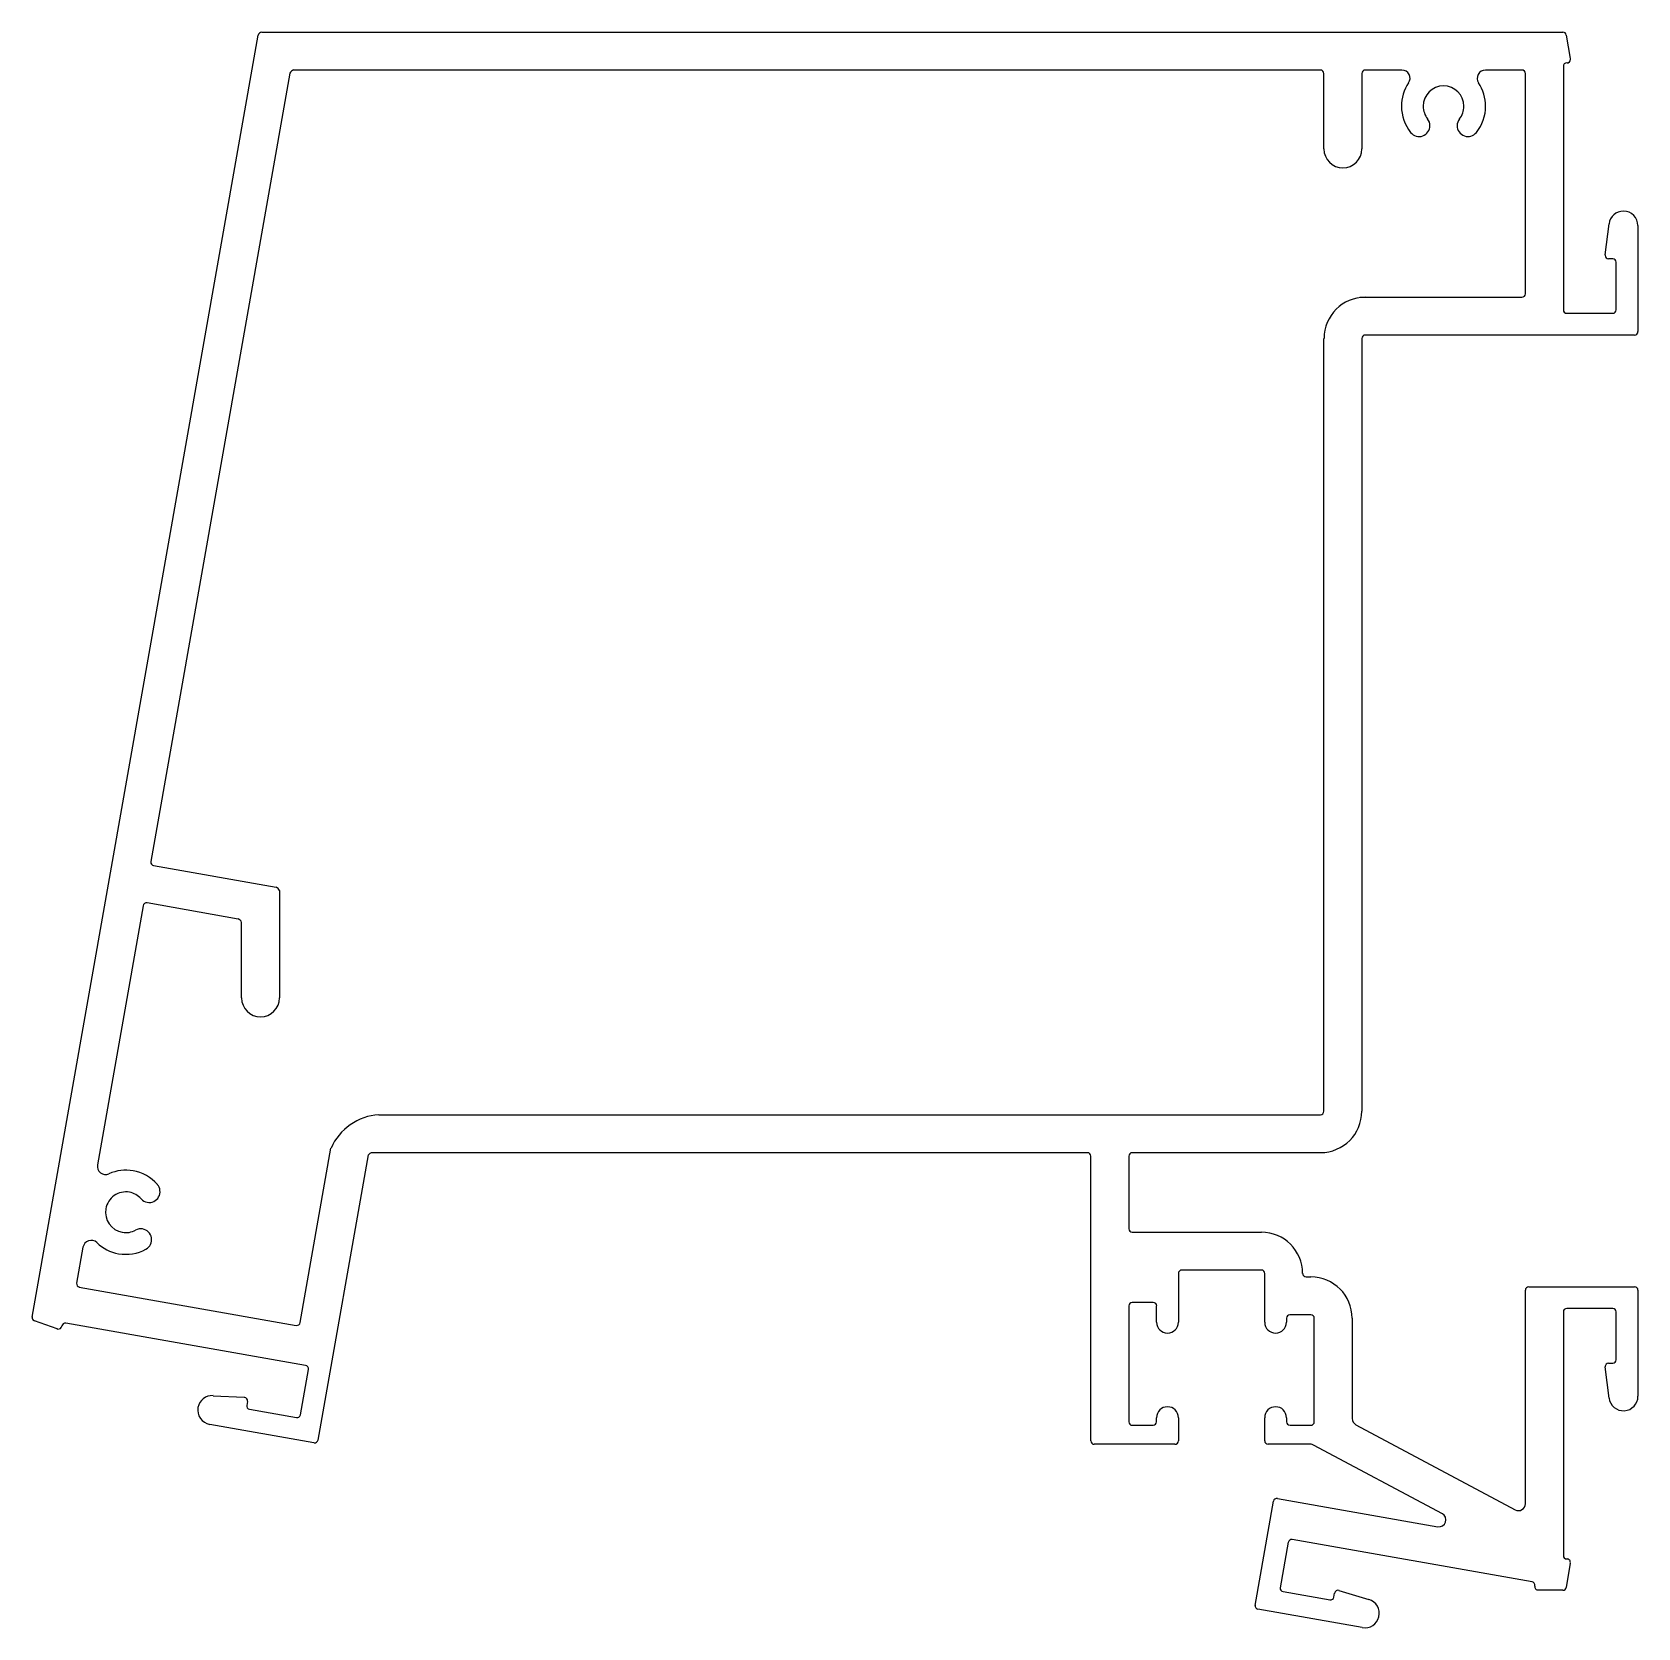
# Model space of a CAD drawing. Header units: inches. Extents: x -40 to 78, y 1 to 119.
import ezdxf

# ---------------------------------------------------------------- set-up
doc = ezdxf.new("R2010")
doc.units = ezdxf.units.IN
doc.header["$MEASUREMENT"] = 0

msp = doc.modelspace()

# ---------------------------------------------------------------- linework, layer by layer
at = {"color": 6, "lineweight": -2}
for p, q in [((-40.27, 23.93), (-23.61, 118.39)), ((-23.33, 118.62), (72.58, 118.62)), ((72.83, 118.41), (73.12, 116.67)), ((72.61, 116.1), (72.61, 98.15)), ((72.88, 116.35), (72.86, 116.35)), ((75.7, 102.2), (75.98, 104.49)), ((78.11, 104.36), (78.11, 96.55)), ((76.25, 101.92), (75.95, 101.92)), ((76.5, 98.15), (76.5, 101.66)), ((72.86, 97.9), (76.25, 97.9)), ((57.76, 96.05), (57.76, 39.09)), ((77.86, 96.3), (58.01, 96.3)), ((-15.49, 35.87), (-19.2, 14.86)), ((37.53, 36.04), (-15.2, 36.04)), ((37.78, 14.8), (37.78, 35.79)), ((40.58, 35.79), (40.58, 30.44)), ((54.71, 36.04), (40.83, 36.04)), ((40.83, 30.19), (50.35, 30.19)), ((50.35, 27.39), (44.48, 27.39)), ((44.23, 27.14), (44.23, 23.54)), ((50.6, 23.54), (50.6, 27.14)), ((53.39, 27.14), (53.39, 27.14)), ((53.65, 26.89), (54, 26.89)), ((70.06, 26.15), (77.86, 26.15)), ((42.38, 25), (40.83, 25)), ((69.81, 10.17), (69.81, 25.9)), ((78.11, 25.9), (78.11, 18.09)), ((40.58, 24.75), (40.58, 16.2)), ((42.63, 23.54), (42.63, 24.75)), ((52.2, 23.84), (52.2, 23.54)), ((54, 24.09), (52.45, 24.09)), ((54.25, 16.2), (54.25, 23.84)), ((57.05, 23.84), (57.05, 16.44)), ((72.61, 24.3), (72.61, 6.35)), ((76.25, 24.55), (72.86, 24.55)), ((76.5, 20.78), (76.5, 24.3)), ((-38.43, 23.06), (-40.1, 23.65)), ((-38.08, 23.27), (-38.08, 23.25)), ((-20.11, 20.35), (-37.79, 23.47)), ((75.98, 17.96), (75.7, 20.25)), ((75.95, 20.53), (76.25, 20.53)), ((-20.49, 16.72), (-19.9, 20.06)), ((-26.93, 18.13), (-24.63, 18.01)), ((-24.4, 17.71), (-24.45, 17.42)), ((-24.25, 17.13), (-20.78, 16.52)), ((-19.49, 14.66), (-27.18, 16.02)), ((40.83, 15.95), (42.37, 15.95)), ((42.63, 16.21), (42.63, 16.51)), ((44.23, 16.51), (44.23, 14.8)), ((50.6, 14.81), (50.6, 16.51)), ((52.2, 16.51), (52.2, 16.21)), ((52.46, 15.95), (54, 15.95)), ((57.32, 15.99), (69.06, 9.72)), ((43.98, 14.55), (38.03, 14.55)), ((53.96, 14.55), (50.85, 14.55)), ((63.69, 9.43), (54.2, 14.49)), ((49.89, 2.68), (51.24, 10.36)), ((51.53, 10.56), (63.36, 8.47)), ((52.33, 7.33), (51.74, 3.98)), ((70.3, 4.41), (52.62, 7.53)), ((72.86, 6.1), (72.88, 6.1)), ((73.12, 5.78), (72.82, 3.99)), ((51.95, 3.69), (55.41, 3.08)), ((55.7, 3.29), (55.75, 3.58)), ((56.07, 3.78), (58.28, 3.1)), ((70.5, 4.1), (70.51, 4.12)), ((72.58, 3.79), (70.77, 3.81)), ((57.78, 1.04), (50.09, 2.39))]:
    msp.add_line(p, q, dxfattribs=at)
at = {"color": 0, "lineweight": -2}
for p, q in [((-21.27, 115.6), (-31.51, 57.49)), ((54.71, 115.83), (-20.99, 115.83)), ((54.96, 110.02), (54.96, 115.58)), ((57.76, 115.58), (57.76, 110.02)), ((60.7, 115.83), (58.01, 115.83)), ((69.56, 115.83), (66.87, 115.83)), ((69.81, 99.34), (69.81, 115.58)), ((57.61, 99.09), (69.56, 99.09)), ((54.96, 39.09), (54.96, 96.05)), ((-31.31, 57.2), (-22.29, 55.61)), ((-22.04, 55.36), (-22.04, 47.45)), ((-32.08, 54.24), (-35.45, 35.15)), ((-25.08, 53.26), (-31.79, 54.45)), ((-24.83, 47.45), (-24.83, 53.01)), ((-14.71, 38.84), (54.71, 38.84)), ((-20.51, 23.52), (-18.24, 36.38)), ((-36.52, 29.07), (-36.99, 26.42)), ((-36.79, 26.13), (-20.8, 23.31))]:
    msp.add_line(p, q, dxfattribs=at)
at = {"color": 6, "lineweight": -2}
for centre, radius, start, end in [((-23.26, 118.25), 0.382, 101.9009, 158.5688), ((72.58, 118.37), 0.25, 9.4443, 90.0001), ((72.86, 116.1), 0.25, 90, 180), ((72.88, 116.6), 0.25, 270.0001, 0), ((72.88, 116.6), 0.25, 0, 15), ((77.04, 104.36), 1.07, 90, 173), ((77.04, 104.36), 1.07, 0, 90), ((75.95, 102.17), 0.251, 172.9999, 180), ((75.95, 102.17), 0.251, 180, 269.9999), ((76.25, 101.66), 0.251, 360, 90), ((72.86, 98.15), 0.25, 180, 270), ((76.25, 98.15), 0.251, 270, 0), ((58.01, 96.05), 0.25, 90, 180), ((77.86, 96.55), 0.25, 270, 0), ((54.71, 39.09), 3.04, 270, 360), ((-15.17, 35.66), 0.381, 94.1428, 147.4212), ((37.53, 35.79), 0.25, 360, 90), ((40.83, 35.79), 0.25, 90, 180.0001), ((40.83, 30.44), 0.254, 180, 270), ((50.35, 27.14), 3.04, 0, 90), ((44.48, 27.14), 0.25, 90, 180), ((50.35, 27.14), 0.25, 360, 90), ((53.65, 27.14), 0.254, 180, 270), ((54, 23.84), 3.04, 360, 90), ((70.06, 25.9), 0.25, 90, 180), ((77.86, 25.9), 0.25, 360, 90), ((40.83, 24.75), 0.251, 90, 180), ((42.38, 24.75), 0.251, 360, 90), ((-40.02, 23.89), 0.25, 169.9999, 250.5557), ((52.45, 23.84), 0.251, 90, 180), ((54, 23.84), 0.251, 360, 90), ((72.86, 24.3), 0.25, 90, 180), ((76.25, 24.3), 0.251, 360, 90), ((-38.33, 23.29), 0.25, 245, 260), ((-38.33, 23.29), 0.25, 260, 349.9999), ((-37.83, 23.23), 0.25, 80, 170), ((43.43, 23.54), 0.802, 180, 0), ((51.4, 23.54), 0.802, 180, 0), ((-20.15, 20.11), 0.25, 350, 80), ((75.95, 20.28), 0.251, 90.0001, 187.0001), ((76.25, 20.78), 0.251, 270, 0), ((-26.99, 17.07), 1.07, 87, 170), ((-24.64, 17.76), 0.251, 80, 87.0001), ((-24.64, 17.76), 0.251, 350.0001, 80), ((77.04, 18.09), 1.07, 187, 360), ((-26.99, 17.07), 1.07, 170, 260), ((-24.2, 17.38), 0.251, 170, 260), ((-20.74, 16.76), 0.251, 260, 350), ((43.43, 16.51), 0.802, 0, 180), ((51.4, 16.51), 0.802, 0, 180), ((40.83, 16.2), 0.251, 180, 270), ((42.37, 16.21), 0.254, 270, 360), ((52.46, 16.21), 0.254, 180, 270), ((54, 16.2), 0.251, 270, 0), ((57.56, 16.44), 0.51, 180, 241.8941), ((-19.44, 14.91), 0.25, 260, 350), ((38.03, 14.8), 0.251, 180, 270), ((43.98, 14.8), 0.25, 270, 0), ((50.85, 14.81), 0.254, 180, 270), ((53.96, 14.04), 0.51, 61.8941, 90), ((51.49, 10.31), 0.25, 80, 170), ((69.3, 10.17), 0.51, 241.8941, 0), ((63.45, 8.98), 0.51, 260, 61.8941), ((52.58, 7.28), 0.25, 80, 170), ((72.86, 6.35), 0.25, 180, 270), ((72.88, 5.85), 0.25, 345, 89.9999), ((51.99, 3.94), 0.251, 170, 260), ((56, 3.54), 0.251, 72.9999, 169.9999), ((70.26, 4.17), 0.25, 350, 80), ((70.75, 4.06), 0.25, 170.0001, 275), ((72.59, 4.03), 0.241, 268.7949, 351.2051), ((50.14, 2.64), 0.25, 170, 260), ((55.45, 3.33), 0.251, 260, 350), ((57.97, 2.09), 1.07, 260, 73)]:
    msp.add_arc(centre, radius, start, end, dxfattribs=at)
at = {"color": 0, "lineweight": -2}
for centre, radius, start, end in [((-20.91, 115.46), 0.382, 101.9009, 158.5688), ((54.71, 115.58), 0.25, 360, 90), ((58.01, 115.58), 0.25, 90, 180), ((63.78, 113.16), 3.1, 146.2766, 180), ((60.7, 115.22), 0.609, 326.2766, 90), ((66.87, 115.22), 0.609, 90, 213.7234), ((63.78, 113.16), 3.1, 360, 33.7234), ((69.56, 115.58), 0.25, 360, 90), ((63.78, 113.16), 1.5, 90, 180), ((63.78, 113.16), 1.5, 0, 90), ((63.78, 113.16), 3.1, 180, 218.5), ((63.78, 113.16), 1.5, 180, 218.5), ((63.78, 113.16), 1.5, 321.5, 0), ((63.78, 113.16), 3.1, 321.5, 360), ((61.98, 111.73), 0.8, 218.5, 360), ((61.98, 111.73), 0.8, 0, 38.5), ((65.58, 111.73), 0.8, 141.5, 180), ((65.58, 111.73), 0.8, 180, 321.5), ((56.36, 110.02), 1.4, 180, 270), ((56.36, 110.02), 1.4, 270, 0), ((58.01, 96.05), 3.04, 90, 180), ((69.56, 99.34), 0.25, 270, 0), ((-31.27, 57.44), 0.25, 170, 260), ((-22.38, 55.26), 0.358, 15.4121, 74.5879), ((-31.84, 54.2), 0.25, 80, 170), ((-25.18, 52.92), 0.358, 15.4121, 74.5878), ((-23.43, 47.45), 1.4, 180, 270), ((-23.43, 47.45), 1.4, 270, 0), ((54.71, 39.09), 0.25, 270, 0), ((-14.43, 34.69), 4.16, 93.8603, 156.1397), ((-34.85, 35.04), 0.609, 170, 293.7234), ((-33.36, 31.65), 3.1, 80, 113.7234), ((-33.36, 31.65), 3.1, 41.5, 80), ((-33.36, 31.65), 1.5, 80, 170), ((-31.64, 33.17), 0.8, 260, 41.5), ((-33.36, 31.65), 1.5, 41.5, 80), ((-31.64, 33.17), 0.8, 221.5, 260), ((-33.36, 31.65), 1.5, 170, 260), ((-33.36, 31.65), 1.5, 260, 298.5), ((-32.26, 29.63), 0.8, 80, 118.5), ((-32.26, 29.63), 0.8, 298.5, 80), ((-35.92, 28.97), 0.609, 46.2766, 170), ((-33.36, 31.65), 3.1, 226.2766, 260), ((-33.36, 31.65), 3.1, 260, 298.5), ((-36.74, 26.38), 0.25, 170, 260), ((-20.75, 23.56), 0.25, 260, 350)]:
    msp.add_arc(centre, radius, start, end, dxfattribs=at)

doc.saveas('drawing.dxf')
